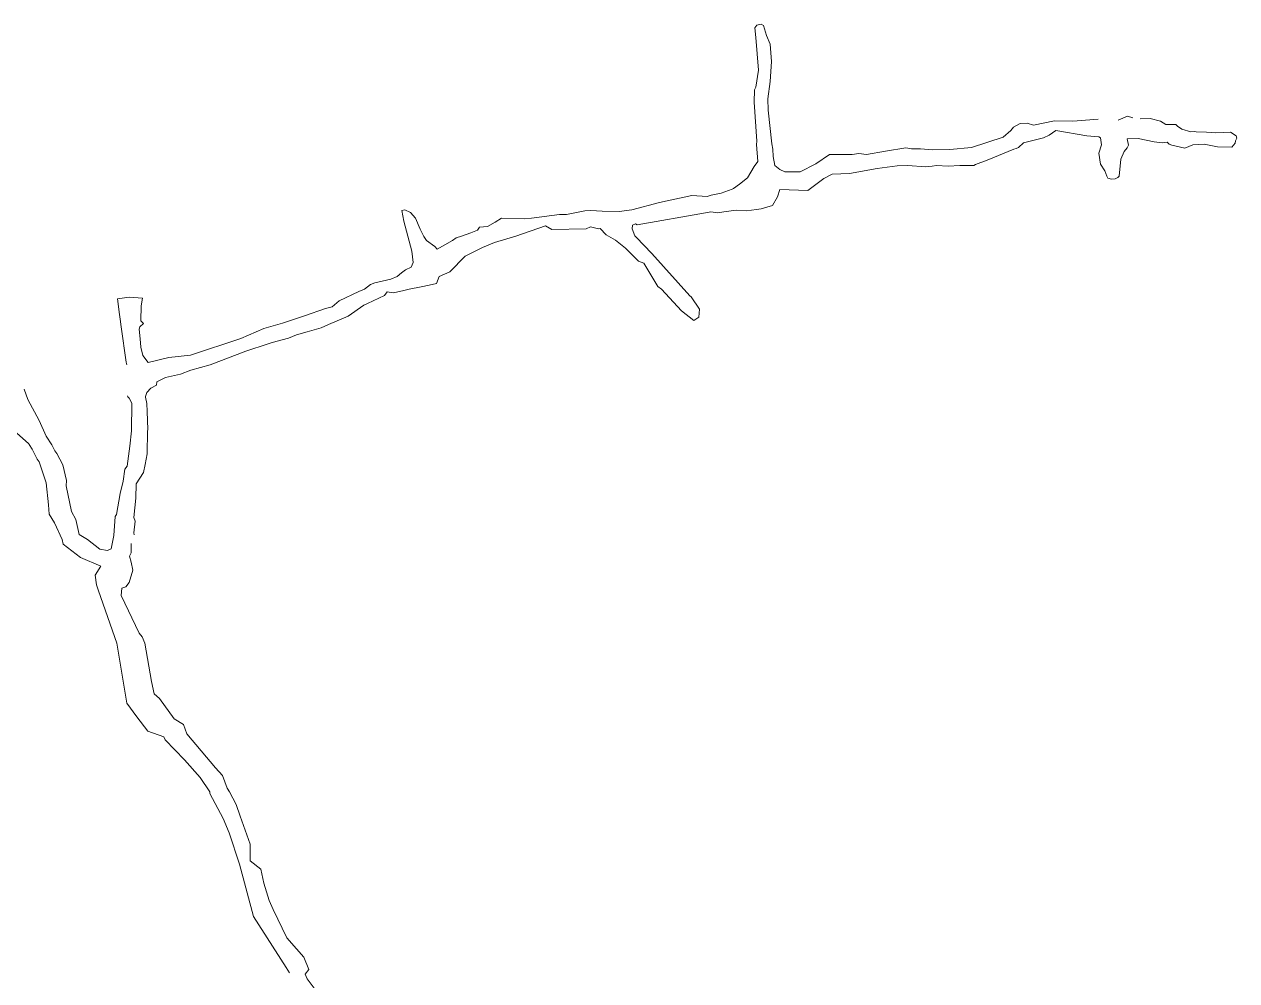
# Model space of a CAD drawing. Header units: millimetres. Extents: x 516773 to 517337, y 4400055 to 4400539.
# Drawn here: x 517057.5 to 517293.5, y 4400352.7 to 4400538.9 of the extents above; entities that cross this region are included whole.
import ezdxf

# ---------------------------------------------------------------- set-up
doc = ezdxf.new("R2010")
doc.units = ezdxf.units.MM
doc.layers.add('GAL_370', color=18, linetype='Continuous', lineweight=0)
doc.layers.add('SISTEM_MEVCUT2', color=6, linetype='Continuous', lineweight=0)

msp = doc.modelspace()

# ---------------------------------------------------------------- linework, layer by layer
at = {"layer": 'GAL_370', "lineweight": 0}
for p, q in [((517200.1, 4400538.66, 370.6), (517199.71, 4400538.19, 370.6)), ((517200.1, 4400538.66, 370.6), (517199.71, 4400538.19, 370.6)), ((517200.98, 4400538.86, 370.6), (517200.1, 4400538.66, 370.6)), ((517200.98, 4400538.86, 370.6), (517200.1, 4400538.66, 370.6)), ((517201.39, 4400538.62, 370.6), (517200.98, 4400538.86, 370.6)), ((517201.39, 4400538.62, 370.6), (517200.98, 4400538.86, 370.6)), ((517202.03, 4400536.65, 370.6), (517201.39, 4400538.62, 370.6)), ((517202.03, 4400536.65, 370.6), (517201.39, 4400538.62, 370.6)), ((517199.71, 4400538.19, 370.6), (517199.93, 4400536.31, 370.6)), ((517199.71, 4400538.19, 370.6), (517199.93, 4400536.31, 370.6)), ((517199.93, 4400536.31, 370.6), (517200.46, 4400529.93, 370.6)), ((517199.93, 4400536.31, 370.6), (517200.46, 4400529.93, 370.6)), ((517202.69, 4400535.01, 370.6), (517202.03, 4400536.65, 370.6)), ((517202.69, 4400535.01, 370.6), (517202.03, 4400536.65, 370.6)), ((517202.97, 4400531.62, 370.6), (517202.69, 4400535.01, 370.6)), ((517202.97, 4400531.62, 370.6), (517202.69, 4400535.01, 370.6)), ((517202.74, 4400527.75, 370.6), (517202.97, 4400531.62, 370.6)), ((517202.74, 4400527.75, 370.6), (517202.97, 4400531.62, 370.6)), ((517200.46, 4400529.93, 370.6), (517199.92, 4400526.63, 370.6)), ((517200.46, 4400529.93, 370.6), (517199.92, 4400526.63, 370.6)), ((517199.92, 4400526.63, 370.6), (517199.7, 4400526.09, 370.6)), ((517199.92, 4400526.63, 370.6), (517199.7, 4400526.09, 370.6)), ((517202.24, 4400524.36, 370.6), (517202.74, 4400527.75, 370.6)), ((517202.24, 4400524.36, 370.6), (517202.74, 4400527.75, 370.6)), ((517199.7, 4400526.09, 370.6), (517199.63, 4400523.69, 370.6)), ((517199.7, 4400526.09, 370.6), (517199.63, 4400523.69, 370.6)), ((517202.34, 4400522.13, 370.6), (517202.24, 4400524.36, 370.6)), ((517202.34, 4400522.13, 370.6), (517202.24, 4400524.36, 370.6)), ((517199.63, 4400523.69, 370.6), (517200.15, 4400516.1, 370.4)), ((517199.63, 4400523.69, 370.6), (517200.15, 4400516.1, 370.4)), ((517203.01, 4400515.61, 370.4), (517202.34, 4400522.13, 370.6)), ((517203.01, 4400515.61, 370.4), (517202.34, 4400522.13, 370.6)), ((517251.39, 4400519.58, 370.8), (517250.07, 4400518.82, 370.8)), ((517251.39, 4400519.58, 370.8), (517250.07, 4400518.82, 370.8)), ((517252.74, 4400519.6, 370.8), (517251.39, 4400519.58, 370.8)), ((517252.74, 4400519.6, 370.8), (517251.39, 4400519.58, 370.8)), ((517253.95, 4400519.21, 370.8), (517252.74, 4400519.6, 370.8)), ((517253.95, 4400519.21, 370.8), (517252.74, 4400519.6, 370.8)), ((517258.03, 4400520.08, 370.8), (517253.95, 4400519.21, 370.8)), ((517258.03, 4400520.08, 370.8), (517253.95, 4400519.21, 370.8)), ((517261.61, 4400519.99, 371), (517258.03, 4400520.08, 370.8)), ((517261.61, 4400519.99, 371), (517258.03, 4400520.08, 370.8)), ((517266.58, 4400520.38, 371), (517261.61, 4400519.99, 371)), ((517266.58, 4400520.38, 371), (517261.61, 4400519.99, 371)), ((517272.27, 4400520.96, 371), (517270.46, 4400520.22, 371)), ((517272.27, 4400520.96, 371), (517270.46, 4400520.22, 371)), ((517273.32, 4400520.64, 371), (517272.27, 4400520.96, 371)), ((517273.32, 4400520.64, 371), (517272.27, 4400520.96, 371)), ((517276.69, 4400520.5, 371), (517274.71, 4400520.47, 371)), ((517276.69, 4400520.5, 371), (517274.71, 4400520.47, 371)), ((517278.67, 4400520, 371), (517276.69, 4400520.5, 371)), ((517278.67, 4400520, 371), (517276.69, 4400520.5, 371)), ((517279.7, 4400519.36, 371), (517278.67, 4400520, 371)), ((517279.7, 4400519.36, 371), (517278.67, 4400520, 371)), ((517249.56, 4400518.17, 370.8), (517248.04, 4400516.87, 370.8)), ((517249.56, 4400518.17, 370.8), (517248.04, 4400516.87, 370.8)), ((517250.07, 4400518.82, 370.8), (517249.56, 4400518.17, 370.8)), ((517250.07, 4400518.82, 370.8), (517249.56, 4400518.17, 370.8)), ((517255.89, 4400516.78, 370.8), (517257, 4400517.28, 370.8)), ((517255.89, 4400516.78, 370.8), (517257, 4400517.28, 370.8)), ((517257, 4400517.28, 370.8), (517258.31, 4400518.21, 370.8)), ((517257, 4400517.28, 370.8), (517258.31, 4400518.21, 370.8)), ((517258.31, 4400518.21, 370.8), (517264.33, 4400517.17, 371)), ((517258.31, 4400518.21, 370.8), (517264.33, 4400517.17, 371)), ((517264.33, 4400517.17, 371), (517266.66, 4400516.98, 371)), ((517264.33, 4400517.17, 371), (517266.66, 4400516.98, 371)), ((517281.66, 4400519.36, 371), (517279.7, 4400519.36, 371)), ((517281.66, 4400519.36, 371), (517279.7, 4400519.36, 371)), ((517281.99, 4400519.02, 371), (517281.66, 4400519.36, 371)), ((517281.99, 4400519.02, 371), (517281.66, 4400519.36, 371)), ((517282.86, 4400518.46, 371), (517281.99, 4400519.02, 371)), ((517282.86, 4400518.46, 371), (517281.99, 4400519.02, 371)), ((517284.6, 4400517.95, 371), (517282.86, 4400518.46, 371)), ((517284.6, 4400517.95, 371), (517282.86, 4400518.46, 371)), ((517285.34, 4400517.98, 371), (517284.6, 4400517.95, 371)), ((517285.34, 4400517.98, 371), (517284.6, 4400517.95, 371)), ((517285.64, 4400517.93, 371), (517285.34, 4400517.98, 371)), ((517285.64, 4400517.93, 371), (517285.34, 4400517.98, 371)), ((517287.67, 4400517.86, 371), (517285.64, 4400517.93, 371)), ((517287.67, 4400517.86, 371), (517285.64, 4400517.93, 371)), ((517289.48, 4400517.7, 371), (517287.67, 4400517.86, 371)), ((517289.48, 4400517.7, 371), (517287.67, 4400517.86, 371)), ((517292.34, 4400517.86, 371), (517289.48, 4400517.7, 371)), ((517292.34, 4400517.86, 371), (517289.48, 4400517.7, 371)), ((517293.41, 4400517.13, 371), (517292.34, 4400517.86, 371)), ((517293.41, 4400517.13, 371), (517292.34, 4400517.86, 371)), ((517293.53, 4400516.72, 371), (517293.41, 4400517.13, 371)), ((517293.53, 4400516.72, 371), (517293.41, 4400517.13, 371)), ((517200.15, 4400516.1, 370.4), (517200.06, 4400515.46, 370.4)), ((517200.15, 4400516.1, 370.4), (517200.06, 4400515.46, 370.4)), ((517200.06, 4400515.46, 370.4), (517200.31, 4400512.15, 370.4)), ((517200.06, 4400515.46, 370.4), (517200.31, 4400512.15, 370.4)), ((517203.26, 4400514.56, 370.4), (517203.01, 4400515.61, 370.4)), ((517203.26, 4400514.56, 370.4), (517203.01, 4400515.61, 370.4)), ((517229.15, 4400514.82, 370.6), (517225.14, 4400514.15, 370.6)), ((517229.15, 4400514.82, 370.6), (517225.14, 4400514.15, 370.6)), ((517230.25, 4400514.64, 370.7), (517229.15, 4400514.82, 370.6)), ((517230.25, 4400514.64, 370.7), (517229.15, 4400514.82, 370.6)), ((517241.88, 4400514.86, 370.7), (517237.7, 4400514.48, 370.7)), ((517241.88, 4400514.86, 370.7), (517237.7, 4400514.48, 370.7)), ((517248.04, 4400516.87, 370.8), (517241.88, 4400514.86, 370.7)), ((517248.04, 4400516.87, 370.8), (517241.88, 4400514.86, 370.7)), ((517250.6, 4400514.66, 370.8), (517251.02, 4400514.88, 370.8)), ((517250.6, 4400514.66, 370.8), (517251.02, 4400514.88, 370.8)), ((517251.02, 4400514.88, 370.8), (517252.04, 4400515.81, 370.8)), ((517251.02, 4400514.88, 370.8), (517252.04, 4400515.81, 370.8)), ((517252.04, 4400515.81, 370.8), (517255.89, 4400516.78, 370.8)), ((517252.04, 4400515.81, 370.8), (517255.89, 4400516.78, 370.8)), ((517266.66, 4400516.98, 371), (517266.98, 4400516.78, 371)), ((517266.66, 4400516.98, 371), (517266.98, 4400516.78, 371)), ((517267.2, 4400515.4, 371), (517266.68, 4400513.79, 371)), ((517267.2, 4400515.4, 371), (517266.68, 4400513.79, 371)), ((517266.98, 4400516.78, 371), (517267.2, 4400515.4, 371)), ((517266.98, 4400516.78, 371), (517267.2, 4400515.4, 371)), ((517271.63, 4400514.08, 371), (517272.23, 4400514.79, 371)), ((517271.63, 4400514.08, 371), (517272.23, 4400514.79, 371)), ((517272.19, 4400516.57, 371), (517274.33, 4400516.62, 371)), ((517272.19, 4400516.57, 371), (517274.33, 4400516.62, 371)), ((517272.45, 4400515.34, 371), (517272.19, 4400516.57, 371)), ((517272.45, 4400515.34, 371), (517272.19, 4400516.57, 371)), ((517272.23, 4400514.79, 371), (517272.45, 4400515.34, 371)), ((517272.23, 4400514.79, 371), (517272.45, 4400515.34, 371)), ((517274.33, 4400516.62, 371), (517277.47, 4400515.95, 371)), ((517274.33, 4400516.62, 371), (517277.47, 4400515.95, 371)), ((517277.47, 4400515.95, 371), (517279.05, 4400515.78, 371)), ((517277.47, 4400515.95, 371), (517279.05, 4400515.78, 371)), ((517279.05, 4400515.78, 371), (517280, 4400515.92, 371)), ((517279.05, 4400515.78, 371), (517280, 4400515.92, 371)), ((517280, 4400515.92, 371), (517280.38, 4400515.5, 371)), ((517280, 4400515.92, 371), (517280.38, 4400515.5, 371)), ((517280.38, 4400515.5, 371), (517280.88, 4400515.31, 371)), ((517280.38, 4400515.5, 371), (517280.88, 4400515.31, 371)), ((517280.88, 4400515.31, 371), (517283.43, 4400514.77, 371)), ((517280.88, 4400515.31, 371), (517283.43, 4400514.77, 371)), ((517283.43, 4400514.77, 371), (517285.01, 4400515.38, 371)), ((517283.43, 4400514.77, 371), (517285.01, 4400515.38, 371)), ((517285.01, 4400515.38, 371), (517287.19, 4400515.51, 371)), ((517285.01, 4400515.38, 371), (517287.19, 4400515.51, 371)), ((517287.19, 4400515.51, 371), (517289.75, 4400515.01, 371)), ((517287.19, 4400515.51, 371), (517289.75, 4400515.01, 371)), ((517289.75, 4400515.01, 371), (517292.58, 4400514.95, 371)), ((517289.75, 4400515.01, 371), (517292.58, 4400514.95, 371)), ((517292.58, 4400514.95, 371), (517293.25, 4400515.7, 371)), ((517292.58, 4400514.95, 371), (517293.25, 4400515.7, 371)), ((517293.25, 4400515.7, 371), (517293.27, 4400516.17, 371)), ((517293.25, 4400515.7, 371), (517293.27, 4400516.17, 371)), ((517293.27, 4400516.17, 371), (517293.53, 4400516.72, 371)), ((517293.27, 4400516.17, 371), (517293.53, 4400516.72, 371)), ((517203.3, 4400513.14, 370.4), (517203.26, 4400514.56, 370.4)), ((517203.3, 4400513.14, 370.4), (517203.26, 4400514.56, 370.4)), ((517203.63, 4400511.36, 370.4), (517203.3, 4400513.14, 370.4)), ((517203.63, 4400511.36, 370.4), (517203.3, 4400513.14, 370.4)), ((517214.29, 4400513.53, 370.5), (517211.63, 4400511.69, 370.5)), ((517214.29, 4400513.53, 370.5), (517211.63, 4400511.69, 370.5)), ((517218.65, 4400513.52, 370.6), (517214.29, 4400513.53, 370.5)), ((517218.65, 4400513.52, 370.6), (517214.29, 4400513.53, 370.5)), ((517220, 4400513.71, 370.6), (517218.65, 4400513.52, 370.6)), ((517220, 4400513.71, 370.6), (517218.65, 4400513.52, 370.6)), ((517221.48, 4400513.53, 370.6), (517220, 4400513.71, 370.6)), ((517221.48, 4400513.53, 370.6), (517220, 4400513.71, 370.6)), ((517225.14, 4400514.15, 370.6), (517221.48, 4400513.53, 370.6)), ((517225.14, 4400514.15, 370.6), (517221.48, 4400513.53, 370.6)), ((517231.95, 4400514.62, 370.7), (517230.25, 4400514.64, 370.7)), ((517231.95, 4400514.62, 370.7), (517230.25, 4400514.64, 370.7)), ((517234.22, 4400514.4, 370.7), (517231.95, 4400514.62, 370.7)), ((517234.22, 4400514.4, 370.7), (517231.95, 4400514.62, 370.7)), ((517237.7, 4400514.48, 370.7), (517234.22, 4400514.4, 370.7)), ((517237.7, 4400514.48, 370.7), (517234.22, 4400514.4, 370.7)), ((517242.66, 4400511.6, 370.7), (517244.94, 4400512.44, 370.7)), ((517242.66, 4400511.6, 370.7), (517244.94, 4400512.44, 370.7)), ((517244.94, 4400512.44, 370.7), (517250.11, 4400514.54, 370.8)), ((517244.94, 4400512.44, 370.7), (517250.11, 4400514.54, 370.8)), ((517250.11, 4400514.54, 370.8), (517250.6, 4400514.66, 370.8)), ((517250.11, 4400514.54, 370.8), (517250.6, 4400514.66, 370.8)), ((517266.68, 4400513.79, 371), (517267.03, 4400511.63, 371)), ((517266.68, 4400513.79, 371), (517267.03, 4400511.63, 371)), ((517270.66, 4400509.31, 371), (517270.99, 4400512.63, 371)), ((517270.66, 4400509.31, 371), (517270.99, 4400512.63, 371)), ((517270.99, 4400512.63, 371), (517271.63, 4400514.08, 371)), ((517270.99, 4400512.63, 371), (517271.63, 4400514.08, 371)), ((517199.6, 4400511.17, 370.4), (517198.31, 4400508.97, 370.4)), ((517199.6, 4400511.17, 370.4), (517198.31, 4400508.97, 370.4)), ((517200.31, 4400512.15, 370.4), (517199.6, 4400511.17, 370.4)), ((517200.31, 4400512.15, 370.4), (517199.6, 4400511.17, 370.4)), ((517204.61, 4400510.59, 370.4), (517203.63, 4400511.36, 370.4)), ((517204.61, 4400510.59, 370.4), (517203.63, 4400511.36, 370.4)), ((517205.54, 4400510.14, 370.4), (517204.61, 4400510.59, 370.4)), ((517205.54, 4400510.14, 370.4), (517204.61, 4400510.59, 370.4)), ((517208.55, 4400510.12, 370.5), (517205.54, 4400510.14, 370.4)), ((517208.55, 4400510.12, 370.5), (517205.54, 4400510.14, 370.4)), ((517211.63, 4400511.69, 370.5), (517208.55, 4400510.12, 370.5)), ((517211.63, 4400511.69, 370.5), (517208.55, 4400510.12, 370.5)), ((517218.16, 4400509.81, 370.6), (517223.53, 4400510.8, 370.6)), ((517218.16, 4400509.81, 370.6), (517223.53, 4400510.8, 370.6)), ((517223.53, 4400510.8, 370.6), (517227.42, 4400511.29, 370.6)), ((517223.53, 4400510.8, 370.6), (517227.42, 4400511.29, 370.6)), ((517227.42, 4400511.29, 370.6), (517229.54, 4400511.38, 370.7)), ((517227.42, 4400511.29, 370.6), (517229.54, 4400511.38, 370.7)), ((517229.54, 4400511.38, 370.7), (517232.93, 4400511.09, 370.7)), ((517229.54, 4400511.38, 370.7), (517232.93, 4400511.09, 370.7)), ((517232.93, 4400511.09, 370.7), (517234.26, 4400511.25, 370.7)), ((517232.93, 4400511.09, 370.7), (517234.26, 4400511.25, 370.7)), ((517234.26, 4400511.25, 370.7), (517235.06, 4400511.4, 370.7)), ((517234.26, 4400511.25, 370.7), (517235.06, 4400511.4, 370.7)), ((517235.06, 4400511.4, 370.7), (517237.36, 4400511.22, 370.7)), ((517235.06, 4400511.4, 370.7), (517237.36, 4400511.22, 370.7)), ((517237.36, 4400511.22, 370.7), (517239.66, 4400511.35, 370.7)), ((517237.36, 4400511.22, 370.7), (517239.66, 4400511.35, 370.7)), ((517239.66, 4400511.35, 370.7), (517242.33, 4400511.35, 370.7)), ((517239.66, 4400511.35, 370.7), (517242.33, 4400511.35, 370.7)), ((517242.33, 4400511.35, 370.7), (517242.66, 4400511.6, 370.7)), ((517242.33, 4400511.35, 370.7), (517242.66, 4400511.6, 370.7)), ((517267.03, 4400511.63, 371), (517267.88, 4400510.34, 371)), ((517267.03, 4400511.63, 371), (517267.88, 4400510.34, 371)), ((517267.88, 4400510.34, 371), (517268.27, 4400509.28, 371)), ((517267.88, 4400510.34, 371), (517268.27, 4400509.28, 371)), ((517196.74, 4400507.73, 370.4), (517195.6, 4400506.91, 370.4)), ((517196.74, 4400507.73, 370.4), (517195.6, 4400506.91, 370.4)), ((517198.31, 4400508.97, 370.4), (517196.74, 4400507.73, 370.4)), ((517198.31, 4400508.97, 370.4), (517196.74, 4400507.73, 370.4)), ((517210.05, 4400506.51, 370.5), (517213.17, 4400508.85, 370.5)), ((517210.05, 4400506.51, 370.5), (517213.17, 4400508.85, 370.5)), ((517213.17, 4400508.85, 370.5), (517214.77, 4400509.67, 370.5)), ((517213.17, 4400508.85, 370.5), (517214.77, 4400509.67, 370.5)), ((517214.77, 4400509.67, 370.5), (517218.16, 4400509.81, 370.6)), ((517214.77, 4400509.67, 370.5), (517218.16, 4400509.81, 370.6)), ((517268.27, 4400509.28, 371), (517268.41, 4400508.93, 371)), ((517268.27, 4400509.28, 371), (517268.41, 4400508.93, 371)), ((517268.41, 4400508.93, 371), (517269.15, 4400508.72, 371)), ((517268.41, 4400508.93, 371), (517269.15, 4400508.72, 371)), ((517269.15, 4400508.72, 371), (517269.86, 4400508.81, 371)), ((517269.15, 4400508.72, 371), (517269.86, 4400508.81, 371)), ((517269.86, 4400508.81, 371), (517270.35, 4400509.05, 371)), ((517269.86, 4400508.81, 371), (517270.35, 4400509.05, 371)), ((517270.35, 4400509.05, 371), (517270.66, 4400509.31, 371)), ((517270.35, 4400509.05, 371), (517270.66, 4400509.31, 371)), ((517187.45, 4400505.52, 370.4), (517181.2, 4400504.19, 370.4)), ((517187.45, 4400505.52, 370.4), (517181.2, 4400504.19, 370.4)), ((517190.44, 4400505.34, 370.4), (517187.45, 4400505.52, 370.4)), ((517190.44, 4400505.34, 370.4), (517187.45, 4400505.52, 370.4)), ((517191.25, 4400505.59, 370.4), (517190.44, 4400505.34, 370.4)), ((517191.25, 4400505.59, 370.4), (517190.44, 4400505.34, 370.4)), ((517193.2, 4400506.02, 370.4), (517191.25, 4400505.59, 370.4)), ((517193.2, 4400506.02, 370.4), (517191.25, 4400505.59, 370.4)), ((517195.32, 4400506.8, 370.4), (517193.2, 4400506.02, 370.4)), ((517195.32, 4400506.8, 370.4), (517193.2, 4400506.02, 370.4)), ((517195.6, 4400506.91, 370.4), (517195.32, 4400506.8, 370.4)), ((517195.6, 4400506.91, 370.4), (517195.32, 4400506.8, 370.4)), ((517203.17, 4400503.61, 370.4), (517204.16, 4400505.26, 370.4)), ((517203.17, 4400503.61, 370.4), (517204.16, 4400505.26, 370.4)), ((517204.16, 4400505.26, 370.4), (517204.59, 4400506.7, 370.4)), ((517204.16, 4400505.26, 370.4), (517204.59, 4400506.7, 370.4)), ((517204.59, 4400506.7, 370.4), (517210.05, 4400506.51, 370.5)), ((517204.59, 4400506.7, 370.4), (517210.05, 4400506.51, 370.5)), ((517181.2, 4400504.19, 370.4), (517175.82, 4400502.76, 370.23)), ((517181.2, 4400504.19, 370.4), (517175.82, 4400502.76, 370.23)), ((517200.08, 4400502.8, 370.4), (517200.99, 4400502.92, 370.4)), ((517200.08, 4400502.8, 370.4), (517200.99, 4400502.92, 370.4)), ((517200.99, 4400502.92, 370.4), (517203.17, 4400503.61, 370.4)), ((517200.99, 4400502.92, 370.4), (517203.17, 4400503.61, 370.4)), ((517150.46, 4400501.14, 369.8), (517149.18, 4400500.36, 369.8)), ((517150.46, 4400501.14, 369.8), (517149.18, 4400500.36, 369.8)), ((517154.93, 4400500.98, 370), (517150.46, 4400501.14, 369.8)), ((517154.93, 4400500.98, 370), (517150.46, 4400501.14, 369.8)), ((517156.24, 4400501.11, 370), (517154.93, 4400500.98, 370)), ((517156.24, 4400501.11, 370), (517154.93, 4400500.98, 370)), ((517161.69, 4400501.85, 370), (517156.24, 4400501.11, 370)), ((517161.69, 4400501.85, 370), (517156.24, 4400501.11, 370)), ((517163.07, 4400501.81, 370), (517161.69, 4400501.85, 370)), ((517163.07, 4400501.81, 370), (517161.69, 4400501.85, 370)), ((517166.63, 4400502.56, 370), (517163.07, 4400501.81, 370)), ((517166.63, 4400502.56, 370), (517163.07, 4400501.81, 370)), ((517167.84, 4400502.59, 370), (517166.63, 4400502.56, 370)), ((517167.84, 4400502.59, 370), (517166.63, 4400502.56, 370)), ((517170, 4400502.49, 370.23), (517167.84, 4400502.59, 370)), ((517170, 4400502.49, 370.23), (517167.84, 4400502.59, 370)), ((517173.3, 4400502.44, 370.23), (517170, 4400502.49, 370.23)), ((517173.3, 4400502.44, 370.23), (517170, 4400502.49, 370.23)), ((517175.82, 4400502.76, 370.23), (517173.3, 4400502.44, 370.23)), ((517175.82, 4400502.76, 370.23), (517173.3, 4400502.44, 370.23)), ((517176.85, 4400499.8, 370.23), (517190.1, 4400502.15, 370.4)), ((517176.85, 4400499.8, 370.23), (517190.1, 4400502.15, 370.4)), ((517190.1, 4400502.15, 370.4), (517191.19, 4400502.38, 370.4)), ((517190.1, 4400502.15, 370.4), (517191.19, 4400502.38, 370.4)), ((517191.19, 4400502.38, 370.4), (517192.47, 4400502.16, 370.4)), ((517191.19, 4400502.38, 370.4), (517192.47, 4400502.16, 370.4)), ((517192.47, 4400502.16, 370.4), (517193.72, 4400502.38, 370.4)), ((517192.47, 4400502.16, 370.4), (517193.72, 4400502.38, 370.4)), ((517193.72, 4400502.38, 370.4), (517196.13, 4400502.68, 370.4)), ((517193.72, 4400502.38, 370.4), (517196.13, 4400502.68, 370.4)), ((517196.13, 4400502.68, 370.4), (517198.11, 4400502.58, 370.4)), ((517196.13, 4400502.68, 370.4), (517198.11, 4400502.58, 370.4)), ((517198.11, 4400502.58, 370.4), (517200.08, 4400502.8, 370.4)), ((517198.11, 4400502.58, 370.4), (517200.08, 4400502.8, 370.4)), ((517144.48, 4400498.3, 369.8), (517142.67, 4400497.65, 369.8)), ((517144.48, 4400498.3, 369.8), (517142.67, 4400497.65, 369.8)), ((517145.74, 4400498.78, 369.8), (517144.48, 4400498.3, 369.8)), ((517145.74, 4400498.78, 369.8), (517144.48, 4400498.3, 369.8)), ((517146.17, 4400499.35, 369.8), (517145.74, 4400498.78, 369.8)), ((517146.17, 4400499.35, 369.8), (517145.74, 4400498.78, 369.8)), ((517147.69, 4400499.53, 369.8), (517146.17, 4400499.35, 369.8)), ((517147.69, 4400499.53, 369.8), (517146.17, 4400499.35, 369.8)), ((517149.18, 4400500.36, 369.8), (517147.69, 4400499.53, 369.8)), ((517149.18, 4400500.36, 369.8), (517147.69, 4400499.53, 369.8)), ((517153.21, 4400497.6, 369.8), (517158.96, 4400499.66, 370)), ((517153.21, 4400497.6, 369.8), (517158.96, 4400499.66, 370)), ((517158.96, 4400499.66, 370), (517160.25, 4400498.92, 370)), ((517158.96, 4400499.66, 370), (517160.25, 4400498.92, 370)), ((517160.25, 4400498.92, 370), (517166.88, 4400499.08, 370)), ((517160.25, 4400498.92, 370), (517166.88, 4400499.08, 370)), ((517166.88, 4400499.08, 370), (517167.74, 4400499.45, 370)), ((517166.88, 4400499.08, 370), (517167.74, 4400499.45, 370)), ((517167.74, 4400499.45, 370), (517169.3, 4400499.05, 370.23)), ((517167.74, 4400499.45, 370), (517169.3, 4400499.05, 370.23)), ((517169.3, 4400499.05, 370.23), (517169.61, 4400499.1, 370.23)), ((517169.3, 4400499.05, 370.23), (517169.61, 4400499.1, 370.23)), ((517169.61, 4400499.1, 370.23), (517170.79, 4400497.9, 370.23)), ((517169.61, 4400499.1, 370.23), (517170.79, 4400497.9, 370.23)), ((517175.87, 4400499.04, 370.23), (517175.95, 4400499.78, 370.23)), ((517175.87, 4400499.04, 370.23), (517175.95, 4400499.78, 370.23)), ((517176.4, 4400497.68, 370.23), (517175.87, 4400499.04, 370.23)), ((517176.4, 4400497.68, 370.23), (517175.87, 4400499.04, 370.23)), ((517175.95, 4400499.78, 370.23), (517176.51, 4400500.03, 370.23)), ((517175.95, 4400499.78, 370.23), (517176.51, 4400500.03, 370.23)), ((517176.51, 4400500.03, 370.23), (517176.85, 4400499.8, 370.23)), ((517176.51, 4400500.03, 370.23), (517176.85, 4400499.8, 370.23)), ((517141.62, 4400497.28, 369.8), (517140.87, 4400496.78, 369.8)), ((517141.62, 4400497.28, 369.8), (517140.87, 4400496.78, 369.8)), ((517142.67, 4400497.65, 369.8), (517141.62, 4400497.28, 369.8)), ((517142.67, 4400497.65, 369.8), (517141.62, 4400497.28, 369.8)), ((517146.72, 4400495.41, 369.8), (517149.06, 4400496.38, 369.8)), ((517146.72, 4400495.41, 369.8), (517149.06, 4400496.38, 369.8)), ((517149.06, 4400496.38, 369.8), (517153.21, 4400497.6, 369.8)), ((517149.06, 4400496.38, 369.8), (517153.21, 4400497.6, 369.8)), ((517170.79, 4400497.9, 370.23), (517172.61, 4400496.84, 370.23)), ((517170.79, 4400497.9, 370.23), (517172.61, 4400496.84, 370.23)), ((517172.61, 4400496.84, 370.23), (517174.59, 4400495.27, 370.23)), ((517172.61, 4400496.84, 370.23), (517174.59, 4400495.27, 370.23)), ((517176.63, 4400497.43, 370.23), (517176.4, 4400497.68, 370.23)), ((517176.63, 4400497.43, 370.23), (517176.4, 4400497.68, 370.23)), ((517179.69, 4400494.24, 370.23), (517176.63, 4400497.43, 370.23)), ((517179.69, 4400494.24, 370.23), (517176.63, 4400497.43, 370.23)), ((517143.36, 4400493.71, 369.8), (517146.72, 4400495.41, 369.8)), ((517143.36, 4400493.71, 369.8), (517146.72, 4400495.41, 369.8)), ((517174.59, 4400495.27, 370.23), (517177.09, 4400492.75, 370.23)), ((517174.59, 4400495.27, 370.23), (517177.09, 4400492.75, 370.23)), ((517187.06, 4400486, 370.4), (517179.69, 4400494.24, 370.23)), ((517187.06, 4400486, 370.4), (517179.69, 4400494.24, 370.23)), ((517177.09, 4400492.75, 370.23), (517178.13, 4400492.37, 370.23)), ((517177.09, 4400492.75, 370.23), (517178.13, 4400492.37, 370.23)), ((517178.13, 4400492.37, 370.23), (517180.86, 4400487.81, 370.4)), ((517178.13, 4400492.37, 370.23), (517180.86, 4400487.81, 370.4)), ((517180.86, 4400487.81, 370.4), (517181.6, 4400487.33, 370.4)), ((517180.86, 4400487.81, 370.4), (517181.6, 4400487.33, 370.4)), ((517181.6, 4400487.33, 370.4), (517185.45, 4400483.08, 370.4)), ((517181.6, 4400487.33, 370.4), (517185.45, 4400483.08, 370.4)), ((517077.98, 4400485.74, 369.55), (517075.72, 4400485.41, 369.55)), ((517077.98, 4400485.74, 369.55), (517075.72, 4400485.41, 369.55)), ((517075.72, 4400485.41, 369.55), (517076.08, 4400482.35, 369.55)), ((517075.72, 4400485.41, 369.55), (517076.08, 4400482.35, 369.55)), ((517080.53, 4400485.53, 369.55), (517077.98, 4400485.74, 369.55)), ((517080.53, 4400485.53, 369.55), (517077.98, 4400485.74, 369.55)), ((517080.25, 4400481.15, 369.55), (517080.27, 4400484.06, 369.55)), ((517080.25, 4400481.15, 369.55), (517080.27, 4400484.06, 369.55)), ((517080.27, 4400484.06, 369.55), (517080.53, 4400485.53, 369.55)), ((517080.27, 4400484.06, 369.55), (517080.53, 4400485.53, 369.55)), ((517187.34, 4400485.82, 370.4), (517187.06, 4400486, 370.4)), ((517187.34, 4400485.82, 370.4), (517187.06, 4400486, 370.4)), ((517188.97, 4400483.44, 370.4), (517187.34, 4400485.82, 370.4)), ((517188.97, 4400483.44, 370.4), (517187.34, 4400485.82, 370.4)), ((517076.08, 4400482.35, 369.55), (517076.23, 4400481.47, 369.55)), ((517076.08, 4400482.35, 369.55), (517076.23, 4400481.47, 369.55)), ((517185.45, 4400483.08, 370.4), (517187.83, 4400481.23, 370.4)), ((517185.45, 4400483.08, 370.4), (517187.83, 4400481.23, 370.4)), ((517187.83, 4400481.23, 370.4), (517188.81, 4400481.88, 370.4)), ((517187.83, 4400481.23, 370.4), (517188.81, 4400481.88, 370.4)), ((517188.81, 4400481.88, 370.4), (517188.97, 4400483.44, 370.4)), ((517188.81, 4400481.88, 370.4), (517188.97, 4400483.44, 370.4)), ((517076.23, 4400481.47, 369.55), (517076.43, 4400480.01, 369.55)), ((517076.23, 4400481.47, 369.55), (517076.43, 4400480.01, 369.55)), ((517076.43, 4400480.01, 369.55), (517077.37, 4400473.09, 369.3)), ((517076.43, 4400480.01, 369.55), (517077.37, 4400473.09, 369.3)), ((517079.88, 4400479.5, 369.55), (517080.05, 4400479.99, 369.55)), ((517079.88, 4400479.5, 369.55), (517080.05, 4400479.99, 369.55)), ((517080.09, 4400477.66, 369.55), (517079.88, 4400479.5, 369.55)), ((517080.09, 4400477.66, 369.55), (517079.88, 4400479.5, 369.55)), ((517080.05, 4400479.99, 369.55), (517080.77, 4400480.61, 369.55)), ((517080.05, 4400479.99, 369.55), (517080.77, 4400480.61, 369.55)), ((517080.77, 4400480.61, 369.55), (517080.25, 4400481.15, 369.55)), ((517080.77, 4400480.61, 369.55), (517080.25, 4400481.15, 369.55)), ((517080.26, 4400476.03, 369.55), (517080.09, 4400477.66, 369.55)), ((517080.26, 4400476.03, 369.55), (517080.09, 4400477.66, 369.55)), ((517080.64, 4400474.38, 369.3), (517080.26, 4400476.03, 369.55)), ((517080.64, 4400474.38, 369.3), (517080.26, 4400476.03, 369.55)), ((517081.66, 4400473.06, 369.3), (517080.64, 4400474.38, 369.3)), ((517081.66, 4400473.06, 369.3), (517080.64, 4400474.38, 369.3))]:
    msp.add_line(p, q, dxfattribs=at)
at = {"layer": 'SISTEM_MEVCUT2', "lineweight": 0}
for p, q in [((517131.64, 4400502.74, 369.7), (517131.04, 4400502.59, 369.7)), ((517131.64, 4400502.74, 369.7), (517131.04, 4400502.59, 369.7)), ((517131.04, 4400502.59, 369.7), (517131.44, 4400500.51, 369.7)), ((517131.04, 4400502.59, 369.7), (517131.44, 4400500.51, 369.7)), ((517131.44, 4400500.51, 369.7), (517132.95, 4400494.7, 369.7)), ((517131.44, 4400500.51, 369.7), (517132.95, 4400494.7, 369.7)), ((517132.74, 4400502.23, 369.7), (517131.64, 4400502.74, 369.7)), ((517132.74, 4400502.23, 369.7), (517131.64, 4400502.74, 369.7)), ((517133.7, 4400501.14, 369.7), (517132.74, 4400502.23, 369.7)), ((517133.7, 4400501.14, 369.7), (517132.74, 4400502.23, 369.7)), ((517134.62, 4400498.99, 369.7), (517133.7, 4400501.14, 369.7)), ((517134.62, 4400498.99, 369.7), (517133.7, 4400501.14, 369.7)), ((517135.29, 4400497.53, 369.7), (517134.62, 4400498.99, 369.7)), ((517135.29, 4400497.53, 369.7), (517134.62, 4400498.99, 369.7)), ((517135.84, 4400496.8, 369.7), (517135.29, 4400497.53, 369.7)), ((517135.84, 4400496.8, 369.7), (517135.29, 4400497.53, 369.7)), ((517137.46, 4400495.6, 369.7), (517135.84, 4400496.8, 369.7)), ((517137.46, 4400495.6, 369.7), (517135.84, 4400496.8, 369.7)), ((517140.87, 4400496.78, 369.8), (517137.9, 4400495.1, 369.7)), ((517140.87, 4400496.78, 369.8), (517137.9, 4400495.1, 369.7)), ((517132.95, 4400494.7, 369.7), (517133.23, 4400492.49, 369.7)), ((517132.95, 4400494.7, 369.7), (517133.23, 4400492.49, 369.7)), ((517137.9, 4400495.1, 369.7), (517137.46, 4400495.6, 369.7)), ((517137.9, 4400495.1, 369.7), (517137.46, 4400495.6, 369.7)), ((517140.37, 4400490.67, 369.7), (517143.36, 4400493.71, 369.8)), ((517140.37, 4400490.67, 369.7), (517143.36, 4400493.71, 369.8)), ((517131.74, 4400491.07, 369.7), (517130.96, 4400490.46, 369.7)), ((517131.74, 4400491.07, 369.7), (517130.96, 4400490.46, 369.7)), ((517132.84, 4400491.56, 369.7), (517131.74, 4400491.07, 369.7)), ((517132.84, 4400491.56, 369.7), (517131.74, 4400491.07, 369.7)), ((517133.23, 4400492.49, 369.7), (517132.84, 4400491.56, 369.7)), ((517133.23, 4400492.49, 369.7), (517132.84, 4400491.56, 369.7)), ((517128.89, 4400489.25, 369.7), (517125.79, 4400488.57, 369.7)), ((517128.89, 4400489.25, 369.7), (517125.79, 4400488.57, 369.7)), ((517130.13, 4400489.76, 369.7), (517128.89, 4400489.25, 369.7)), ((517130.13, 4400489.76, 369.7), (517128.89, 4400489.25, 369.7)), ((517130.96, 4400490.46, 369.7), (517130.13, 4400489.76, 369.7)), ((517130.96, 4400490.46, 369.7), (517130.13, 4400489.76, 369.7)), ((517137.75, 4400488.44, 369.7), (517138.29, 4400489.8, 369.7)), ((517137.75, 4400488.44, 369.7), (517138.29, 4400489.8, 369.7)), ((517138.29, 4400489.8, 369.7), (517140.37, 4400490.67, 369.7)), ((517138.29, 4400489.8, 369.7), (517140.37, 4400490.67, 369.7)), ((517122.63, 4400486.83, 369.7), (517118.85, 4400485.02, 369.5)), ((517122.63, 4400486.83, 369.7), (517118.85, 4400485.02, 369.5)), ((517123.78, 4400487.29, 369.7), (517122.63, 4400486.83, 369.7)), ((517123.78, 4400487.29, 369.7), (517122.63, 4400486.83, 369.7)), ((517124.96, 4400488.2, 369.7), (517123.78, 4400487.29, 369.7)), ((517124.96, 4400488.2, 369.7), (517123.78, 4400487.29, 369.7)), ((517125.79, 4400488.57, 369.7), (517124.96, 4400488.2, 369.7)), ((517125.79, 4400488.57, 369.7), (517124.96, 4400488.2, 369.7)), ((517127.64, 4400486.09, 369.7), (517128.17, 4400486.77, 369.7)), ((517127.64, 4400486.09, 369.7), (517128.17, 4400486.77, 369.7)), ((517128.17, 4400486.77, 369.7), (517129.42, 4400486.58, 369.7)), ((517128.17, 4400486.77, 369.7), (517129.42, 4400486.58, 369.7)), ((517129.42, 4400486.58, 369.7), (517131.43, 4400487.06, 369.7)), ((517129.42, 4400486.58, 369.7), (517131.43, 4400487.06, 369.7)), ((517131.43, 4400487.06, 369.7), (517132.47, 4400487.34, 369.7)), ((517131.43, 4400487.06, 369.7), (517132.47, 4400487.34, 369.7)), ((517132.47, 4400487.34, 369.7), (517134.82, 4400487.75, 369.7)), ((517132.47, 4400487.34, 369.7), (517134.82, 4400487.75, 369.7)), ((517134.82, 4400487.75, 369.7), (517136.37, 4400488.11, 369.7)), ((517134.82, 4400487.75, 369.7), (517136.37, 4400488.11, 369.7)), ((517136.37, 4400488.11, 369.7), (517137.75, 4400488.44, 369.7)), ((517136.37, 4400488.11, 369.7), (517137.75, 4400488.44, 369.7)), ((517118.85, 4400485.02, 369.5), (517117.5, 4400483.89, 369.5)), ((517118.85, 4400485.02, 369.5), (517117.5, 4400483.89, 369.5)), ((517120.58, 4400482.08, 369.5), (517123.66, 4400484.22, 369.7)), ((517120.58, 4400482.08, 369.5), (517123.66, 4400484.22, 369.7)), ((517123.66, 4400484.22, 369.7), (517124.32, 4400484.53, 369.7)), ((517123.66, 4400484.22, 369.7), (517124.32, 4400484.53, 369.7)), ((517124.32, 4400484.53, 369.7), (517127.64, 4400486.09, 369.7)), ((517124.32, 4400484.53, 369.7), (517127.64, 4400486.09, 369.7)), ((517112.07, 4400482.11, 369.5), (517107.8, 4400480.72, 369.5)), ((517112.07, 4400482.11, 369.5), (517107.8, 4400480.72, 369.5)), ((517116.18, 4400483.57, 369.5), (517112.07, 4400482.11, 369.5)), ((517116.18, 4400483.57, 369.5), (517112.07, 4400482.11, 369.5)), ((517117.5, 4400483.89, 369.5), (517116.18, 4400483.57, 369.5)), ((517117.5, 4400483.89, 369.5), (517116.18, 4400483.57, 369.5)), ((517116.79, 4400480.45, 369.5), (517120.58, 4400482.08, 369.5)), ((517116.79, 4400480.45, 369.5), (517120.58, 4400482.08, 369.5)), ((517104.14, 4400479.64, 369.5), (517099.67, 4400477.73, 369.5)), ((517104.14, 4400479.64, 369.5), (517099.67, 4400477.73, 369.5)), ((517107.8, 4400480.72, 369.5), (517104.14, 4400479.64, 369.5)), ((517107.8, 4400480.72, 369.5), (517104.14, 4400479.64, 369.5)), ((517112.62, 4400479.01, 369.5), (517115.34, 4400479.81, 369.5)), ((517112.62, 4400479.01, 369.5), (517115.34, 4400479.81, 369.5)), ((517115.34, 4400479.81, 369.5), (517116.79, 4400480.45, 369.5)), ((517115.34, 4400479.81, 369.5), (517116.79, 4400480.45, 369.5)), ((517099.67, 4400477.73, 369.5), (517089.9, 4400474.47, 369.4)), ((517099.67, 4400477.73, 369.5), (517089.9, 4400474.47, 369.4)), ((517105, 4400476.66, 369.5), (517105.82, 4400476.93, 369.5)), ((517105, 4400476.66, 369.5), (517105.82, 4400476.93, 369.5)), ((517105.82, 4400476.93, 369.5), (517108.95, 4400477.76, 369.5)), ((517105.82, 4400476.93, 369.5), (517108.95, 4400477.76, 369.5)), ((517108.95, 4400477.76, 369.5), (517110.54, 4400478.45, 369.5)), ((517108.95, 4400477.76, 369.5), (517110.54, 4400478.45, 369.5)), ((517110.54, 4400478.45, 369.5), (517112.62, 4400479.01, 369.5)), ((517110.54, 4400478.45, 369.5), (517112.62, 4400479.01, 369.5)), ((517093.73, 4400472.58, 369.4), (517100.7, 4400475.26, 369.5)), ((517093.73, 4400472.58, 369.4), (517100.7, 4400475.26, 369.5)), ((517100.7, 4400475.26, 369.5), (517105, 4400476.66, 369.5)), ((517100.7, 4400475.26, 369.5), (517105, 4400476.66, 369.5)), ((517077.37, 4400473.09, 369.3), (517077.5, 4400472.56, 369.3)), ((517077.37, 4400473.09, 369.3), (517077.5, 4400472.56, 369.3)), ((517085.7, 4400474.02, 369.4), (517081.66, 4400473.06, 369.3)), ((517085.7, 4400474.02, 369.4), (517081.66, 4400473.06, 369.3)), ((517089.9, 4400474.47, 369.4), (517085.7, 4400474.02, 369.4)), ((517089.9, 4400474.47, 369.4), (517085.7, 4400474.02, 369.4)), ((517089.94, 4400471.52, 369.4), (517093.73, 4400472.58, 369.4)), ((517089.94, 4400471.52, 369.4), (517093.73, 4400472.58, 369.4)), ((517083.33, 4400469.25, 369.3), (517085.06, 4400470.14, 369.3)), ((517083.33, 4400469.25, 369.3), (517085.06, 4400470.14, 369.3)), ((517085.06, 4400470.14, 369.3), (517087.94, 4400470.77, 369.4)), ((517085.06, 4400470.14, 369.3), (517087.94, 4400470.77, 369.4)), ((517087.94, 4400470.77, 369.4), (517089.94, 4400471.52, 369.4)), ((517087.94, 4400470.77, 369.4), (517089.94, 4400471.52, 369.4)), ((517058.24, 4400465.82, 369.5), (517057.54, 4400467.85, 369.5)), ((517058.24, 4400465.82, 369.5), (517057.54, 4400467.85, 369.5)), ((517081.38, 4400467.19, 369), (517082.19, 4400468.01, 369.3)), ((517081.38, 4400467.19, 369), (517082.19, 4400468.01, 369.3)), ((517082.19, 4400468.01, 369.3), (517083.31, 4400468.64, 369.3)), ((517082.19, 4400468.01, 369.3), (517083.31, 4400468.64, 369.3)), ((517083.31, 4400468.64, 369.3), (517083.33, 4400469.25, 369.3)), ((517083.31, 4400468.64, 369.3), (517083.33, 4400469.25, 369.3)), ((517060.46, 4400461.74, 369.5), (517058.24, 4400465.82, 369.5)), ((517060.46, 4400461.74, 369.5), (517058.24, 4400465.82, 369.5)), ((517077.62, 4400466.53, 369), (517077.7, 4400466.34, 369)), ((517077.62, 4400466.53, 369), (517077.7, 4400466.34, 369)), ((517077.7, 4400466.34, 369), (517077.99, 4400466.09, 369)), ((517077.7, 4400466.34, 369), (517077.99, 4400466.09, 369)), ((517077.99, 4400466.09, 369), (517078.45, 4400465.1, 369)), ((517077.99, 4400466.09, 369), (517078.45, 4400465.1, 369)), ((517081.14, 4400466.39, 369), (517081.38, 4400467.19, 369)), ((517081.14, 4400466.39, 369), (517081.38, 4400467.19, 369)), ((517081.17, 4400466.31, 369), (517081.14, 4400466.39, 369)), ((517081.17, 4400466.31, 369), (517081.14, 4400466.39, 369)), ((517081.38, 4400465.08, 369), (517081.17, 4400466.31, 369)), ((517081.38, 4400465.08, 369), (517081.17, 4400466.31, 369)), ((517078.45, 4400465.1, 369), (517078.44, 4400459.74, 369)), ((517078.45, 4400465.1, 369), (517078.44, 4400459.74, 369)), ((517081.44, 4400463.52, 369), (517081.38, 4400465.08, 369)), ((517081.44, 4400463.52, 369), (517081.38, 4400465.08, 369)), ((517081.58, 4400460.03, 369), (517081.44, 4400463.52, 369)), ((517081.58, 4400460.03, 369), (517081.44, 4400463.52, 369)), ((517061.79, 4400458.68, 369), (517060.46, 4400461.74, 369.5)), ((517061.79, 4400458.68, 369), (517060.46, 4400461.74, 369.5)), ((517055.48, 4400459.84, 369.5), (517058.46, 4400457.22, 369)), ((517055.48, 4400459.84, 369.5), (517058.46, 4400457.22, 369)), ((517062.93, 4400456.99, 369), (517061.79, 4400458.68, 369)), ((517062.93, 4400456.99, 369), (517061.79, 4400458.68, 369)), ((517078.44, 4400459.74, 369), (517078.07, 4400456.76, 369)), ((517078.44, 4400459.74, 369), (517078.07, 4400456.76, 369)), ((517081.49, 4400455.29, 369), (517081.53, 4400459.65, 369)), ((517081.49, 4400455.29, 369), (517081.53, 4400459.65, 369)), ((517081.53, 4400459.65, 369), (517081.58, 4400460.03, 369)), ((517081.53, 4400459.65, 369), (517081.58, 4400460.03, 369)), ((517058.46, 4400457.22, 369), (517058.53, 4400457.1, 369)), ((517058.46, 4400457.22, 369), (517058.53, 4400457.1, 369)), ((517058.53, 4400457.1, 369), (517059.08, 4400456.15, 369)), ((517058.53, 4400457.1, 369), (517059.08, 4400456.15, 369)), ((517059.08, 4400456.15, 369), (517060.03, 4400454.23, 369)), ((517059.08, 4400456.15, 369), (517060.03, 4400454.23, 369)), ((517063.47, 4400455.85, 369), (517062.93, 4400456.99, 369)), ((517063.47, 4400455.85, 369), (517062.93, 4400456.99, 369)), ((517063.87, 4400455.32, 369), (517063.47, 4400455.85, 369)), ((517063.87, 4400455.32, 369), (517063.47, 4400455.85, 369)), ((517078.07, 4400456.76, 369), (517077.56, 4400452.88, 369)), ((517078.07, 4400456.76, 369), (517077.56, 4400452.88, 369)), ((517060.03, 4400454.23, 369), (517060.43, 4400453.7, 369)), ((517060.03, 4400454.23, 369), (517060.43, 4400453.7, 369)), ((517060.43, 4400453.7, 369), (517061.81, 4400449.59, 369)), ((517060.43, 4400453.7, 369), (517061.81, 4400449.59, 369)), ((517065.04, 4400453.15, 369), (517063.87, 4400455.32, 369)), ((517065.04, 4400453.15, 369), (517063.87, 4400455.32, 369)), ((517081.07, 4400453.17, 369), (517081.49, 4400455.29, 369)), ((517081.07, 4400453.17, 369), (517081.49, 4400455.29, 369)), ((517065.77, 4400450.1, 369), (517065.04, 4400453.15, 369)), ((517065.77, 4400450.1, 369), (517065.04, 4400453.15, 369)), ((517077.15, 4400452.27, 369), (517076.8, 4400449.95, 369)), ((517077.15, 4400452.27, 369), (517076.8, 4400449.95, 369)), ((517077.56, 4400452.88, 369), (517077.15, 4400452.27, 369)), ((517077.56, 4400452.88, 369), (517077.15, 4400452.27, 369)), ((517079.31, 4400449.4, 369), (517080.75, 4400451.66, 369)), ((517079.31, 4400449.4, 369), (517080.75, 4400451.66, 369)), ((517080.75, 4400451.66, 369), (517081.07, 4400453.17, 369)), ((517080.75, 4400451.66, 369), (517081.07, 4400453.17, 369)), ((517061.81, 4400449.59, 369), (517062.25, 4400445.33, 369)), ((517061.81, 4400449.59, 369), (517062.25, 4400445.33, 369)), ((517065.72, 4400449.05, 369), (517065.77, 4400450.1, 369)), ((517065.72, 4400449.05, 369), (517065.77, 4400450.1, 369)), ((517066.71, 4400444.06, 368.9), (517065.72, 4400449.05, 369)), ((517066.71, 4400444.06, 368.9), (517065.72, 4400449.05, 369)), ((517076.8, 4400449.95, 369), (517076.22, 4400447.52, 368.9)), ((517076.8, 4400449.95, 369), (517076.22, 4400447.52, 368.9)), ((517079.27, 4400446.63, 368.9), (517079.31, 4400449.4, 369)), ((517079.27, 4400446.63, 368.9), (517079.31, 4400449.4, 369)), ((517076.22, 4400447.52, 368.9), (517075.5, 4400443.48, 368.9)), ((517076.22, 4400447.52, 368.9), (517075.5, 4400443.48, 368.9)), ((517078.88, 4400442.85, 368.9), (517079.27, 4400446.63, 368.9)), ((517078.88, 4400442.85, 368.9), (517079.27, 4400446.63, 368.9)), ((517062.25, 4400445.33, 369), (517062.42, 4400443.49, 368.9)), ((517062.25, 4400445.33, 369), (517062.42, 4400443.49, 368.9)), ((517067.58, 4400442.47, 368.9), (517066.71, 4400444.06, 368.9)), ((517067.58, 4400442.47, 368.9), (517066.71, 4400444.06, 368.9)), ((517062.42, 4400443.49, 368.9), (517063.44, 4400441.82, 368.9)), ((517062.42, 4400443.49, 368.9), (517063.44, 4400441.82, 368.9)), ((517063.44, 4400441.82, 368.9), (517064.92, 4400438.62, 368.9)), ((517063.44, 4400441.82, 368.9), (517064.92, 4400438.62, 368.9)), ((517068.24, 4400439.56, 368.9), (517067.58, 4400442.47, 368.9)), ((517068.24, 4400439.56, 368.9), (517067.58, 4400442.47, 368.9)), ((517075.22, 4400443.09, 368.9), (517075, 4400439.37, 368.9)), ((517075.22, 4400443.09, 368.9), (517075, 4400439.37, 368.9)), ((517075.5, 4400443.48, 368.9), (517075.22, 4400443.09, 368.9)), ((517075.5, 4400443.48, 368.9), (517075.22, 4400443.09, 368.9)), ((517079.14, 4400442.13, 368.9), (517078.88, 4400442.85, 368.9)), ((517079.14, 4400442.13, 368.9), (517078.88, 4400442.85, 368.9)), ((517078.9, 4400439.92, 368.9), (517079.14, 4400442.13, 368.9)), ((517078.9, 4400439.92, 368.9), (517079.14, 4400442.13, 368.9)), ((517069.84, 4400438.6, 368.9), (517068.24, 4400439.56, 368.9)), ((517069.84, 4400438.6, 368.9), (517068.24, 4400439.56, 368.9)), ((517075, 4400439.37, 368.9), (517074.48, 4400436.79, 368.9)), ((517075, 4400439.37, 368.9), (517074.48, 4400436.79, 368.9)), ((517078.95, 4400439.53, 368.9), (517078.9, 4400439.92, 368.9)), ((517078.95, 4400439.53, 368.9), (517078.9, 4400439.92, 368.9)), ((517064.92, 4400438.62, 368.9), (517065.1, 4400437.67, 368.9)), ((517064.92, 4400438.62, 368.9), (517065.1, 4400437.67, 368.9)), ((517065.1, 4400437.67, 368.9), (517068.49, 4400435.1, 368.9)), ((517065.1, 4400437.67, 368.9), (517068.49, 4400435.1, 368.9)), ((517072.23, 4400436.71, 368.9), (517069.84, 4400438.6, 368.9)), ((517072.23, 4400436.71, 368.9), (517069.84, 4400438.6, 368.9)), ((517078.32, 4400436, 368.9), (517078.35, 4400437.8, 368.9)), ((517078.32, 4400436, 368.9), (517078.35, 4400437.8, 368.9)), ((517068.49, 4400435.1, 368.9), (517072.48, 4400433.4, 368.9)), ((517068.49, 4400435.1, 368.9), (517072.48, 4400433.4, 368.9)), ((517073.75, 4400436.44, 368.9), (517072.23, 4400436.71, 368.9)), ((517073.75, 4400436.44, 368.9), (517072.23, 4400436.71, 368.9)), ((517074.48, 4400436.79, 368.9), (517073.75, 4400436.44, 368.9)), ((517074.48, 4400436.79, 368.9), (517073.75, 4400436.44, 368.9)), ((517078, 4400435.33, 368.9), (517078.32, 4400436, 368.9)), ((517078, 4400435.33, 368.9), (517078.32, 4400436, 368.9)), ((517078.32, 4400434.19, 368.9), (517078, 4400435.33, 368.9)), ((517078.32, 4400434.19, 368.9), (517078, 4400435.33, 368.9)), ((517072.48, 4400433.4, 368.9), (517071.34, 4400431.67, 368.9)), ((517072.48, 4400433.4, 368.9), (517071.34, 4400431.67, 368.9)), ((517077.96, 4400430.23, 368.9), (517078.7, 4400432.61, 368.9)), ((517077.96, 4400430.23, 368.9), (517078.7, 4400432.61, 368.9)), ((517078.7, 4400432.61, 368.9), (517078.32, 4400434.19, 368.9)), ((517078.7, 4400432.61, 368.9), (517078.32, 4400434.19, 368.9)), ((517071.34, 4400431.67, 368.9), (517071.6, 4400429.76, 368.9)), ((517071.34, 4400431.67, 368.9), (517071.6, 4400429.76, 368.9)), ((517071.6, 4400429.76, 368.9), (517072, 4400428.6, 368.9)), ((517071.6, 4400429.76, 368.9), (517072, 4400428.6, 368.9)), ((517077.29, 4400429.4, 368.9), (517077.96, 4400430.23, 368.9)), ((517077.29, 4400429.4, 368.9), (517077.96, 4400430.23, 368.9)), ((517072, 4400428.6, 368.9), (517075.54, 4400418.43, 368.7)), ((517072, 4400428.6, 368.9), (517075.54, 4400418.43, 368.7)), ((517076.42, 4400427.67, 368.9), (517076.53, 4400429.12, 368.9)), ((517076.42, 4400427.67, 368.9), (517076.53, 4400429.12, 368.9)), ((517079.88, 4400420.34, 368.7), (517076.42, 4400427.67, 368.9)), ((517079.88, 4400420.34, 368.7), (517076.42, 4400427.67, 368.9)), ((517076.53, 4400429.12, 368.9), (517077.29, 4400429.4, 368.9)), ((517076.53, 4400429.12, 368.9), (517077.29, 4400429.4, 368.9)), ((517080.51, 4400419.66, 368.7), (517079.88, 4400420.34, 368.7)), ((517080.51, 4400419.66, 368.7), (517079.88, 4400420.34, 368.7)), ((517075.54, 4400418.43, 368.7), (517077.51, 4400406.73, 368.7)), ((517075.54, 4400418.43, 368.7), (517077.51, 4400406.73, 368.7)), ((517081.04, 4400418.44, 368.7), (517080.51, 4400419.66, 368.7)), ((517081.04, 4400418.44, 368.7), (517080.51, 4400419.66, 368.7)), ((517082.28, 4400410.97, 368.7), (517081.04, 4400418.44, 368.7)), ((517082.28, 4400410.97, 368.7), (517081.04, 4400418.44, 368.7)), ((517082.86, 4400408.56, 368.7), (517082.28, 4400410.97, 368.7)), ((517082.86, 4400408.56, 368.7), (517082.28, 4400410.97, 368.7)), ((517083.88, 4400407.65, 368.7), (517082.86, 4400408.56, 368.7)), ((517083.88, 4400407.65, 368.7), (517082.86, 4400408.56, 368.7)), ((517077.51, 4400406.73, 368.7), (517079.43, 4400404.05, 368.7)), ((517077.51, 4400406.73, 368.7), (517079.43, 4400404.05, 368.7)), ((517086.7, 4400403.66, 368.7), (517083.88, 4400407.65, 368.7)), ((517086.7, 4400403.66, 368.7), (517083.88, 4400407.65, 368.7)), ((517079.43, 4400404.05, 368.7), (517081.6, 4400401.32, 368.7)), ((517079.43, 4400404.05, 368.7), (517081.6, 4400401.32, 368.7)), ((517088.53, 4400402.6, 368.7), (517086.7, 4400403.66, 368.7)), ((517088.53, 4400402.6, 368.7), (517086.7, 4400403.66, 368.7)), ((517089.19, 4400400.74, 368.7), (517088.53, 4400402.6, 368.7)), ((517089.19, 4400400.74, 368.7), (517088.53, 4400402.6, 368.7)), ((517081.6, 4400401.32, 368.7), (517084.7, 4400400.17, 368.7)), ((517081.6, 4400401.32, 368.7), (517084.7, 4400400.17, 368.7)), ((517084.7, 4400400.17, 368.7), (517085, 4400399.59, 368.7)), ((517084.7, 4400400.17, 368.7), (517085, 4400399.59, 368.7)), ((517085, 4400399.59, 368.7), (517088.72, 4400395.73, 368.5)), ((517085, 4400399.59, 368.7), (517088.72, 4400395.73, 368.5)), ((517094.77, 4400394.13, 368.5), (517089.19, 4400400.74, 368.7)), ((517094.77, 4400394.13, 368.5), (517089.19, 4400400.74, 368.7)), ((517088.72, 4400395.73, 368.5), (517091.79, 4400392.25, 368.5)), ((517088.72, 4400395.73, 368.5), (517091.79, 4400392.25, 368.5)), ((517091.79, 4400392.25, 368.5), (517093.66, 4400389.51, 368.5)), ((517091.79, 4400392.25, 368.5), (517093.66, 4400389.51, 368.5)), ((517096.11, 4400392.69, 368.5), (517094.77, 4400394.13, 368.5)), ((517096.11, 4400392.69, 368.5), (517094.77, 4400394.13, 368.5)), ((517097.04, 4400390.21, 368.5), (517096.11, 4400392.69, 368.5)), ((517097.04, 4400390.21, 368.5), (517096.11, 4400392.69, 368.5)), ((517097.47, 4400389.48, 368.5), (517097.04, 4400390.21, 368.5)), ((517097.47, 4400389.48, 368.5), (517097.04, 4400390.21, 368.5)), ((517093.66, 4400389.51, 368.5), (517093.66, 4400389.17, 368.5)), ((517093.66, 4400389.51, 368.5), (517093.66, 4400389.17, 368.5)), ((517093.66, 4400389.17, 368.5), (517096.27, 4400384.28, 368.5)), ((517093.66, 4400389.17, 368.5), (517096.27, 4400384.28, 368.5)), ((517098.77, 4400387, 368.5), (517097.47, 4400389.48, 368.5)), ((517098.77, 4400387, 368.5), (517097.47, 4400389.48, 368.5)), ((517099.58, 4400384.73, 368.5), (517098.77, 4400387, 368.5)), ((517099.58, 4400384.73, 368.5), (517098.77, 4400387, 368.5)), ((517096.27, 4400384.28, 368.5), (517097.41, 4400381.48, 369.46)), ((517096.27, 4400384.28, 368.5), (517097.41, 4400381.48, 369.46)), ((517101.48, 4400379.3, 369.46), (517099.58, 4400384.73, 368.5)), ((517101.48, 4400379.3, 369.46), (517099.58, 4400384.73, 368.5)), ((517097.41, 4400381.48, 369.46), (517099.45, 4400375.39, 369.46)), ((517097.41, 4400381.48, 369.46), (517099.45, 4400375.39, 369.46)), ((517101.52, 4400376.03, 369.46), (517101.48, 4400379.3, 369.46)), ((517101.52, 4400376.03, 369.46), (517101.48, 4400379.3, 369.46)), ((517103.61, 4400374.41, 369.46), (517101.52, 4400376.03, 369.46)), ((517103.61, 4400374.41, 369.46), (517101.52, 4400376.03, 369.46)), ((517099.45, 4400375.39, 369.46), (517102.15, 4400365.24, 369.46)), ((517099.45, 4400375.39, 369.46), (517102.15, 4400365.24, 369.46)), ((517104.15, 4400371.69, 369.46), (517103.61, 4400374.41, 369.46)), ((517104.15, 4400371.69, 369.46), (517103.61, 4400374.41, 369.46)), ((517105.21, 4400368.31, 369.46), (517104.15, 4400371.69, 369.46)), ((517105.21, 4400368.31, 369.46), (517104.15, 4400371.69, 369.46)), ((517105.99, 4400366.56, 369.46), (517105.21, 4400368.31, 369.46)), ((517105.99, 4400366.56, 369.46), (517105.21, 4400368.31, 369.46)), ((517108.63, 4400361.09, 368.3), (517105.99, 4400366.56, 369.46)), ((517108.63, 4400361.09, 368.3), (517105.99, 4400366.56, 369.46)), ((517102.15, 4400365.24, 369.46), (517108.5, 4400355.3, 368.3)), ((517102.15, 4400365.24, 369.46), (517108.5, 4400355.3, 368.3)), ((517110.55, 4400358.96, 368.3), (517108.63, 4400361.09, 368.3)), ((517110.55, 4400358.96, 368.3), (517108.63, 4400361.09, 368.3)), ((517111.97, 4400357.34, 368.3), (517110.55, 4400358.96, 368.3)), ((517111.97, 4400357.34, 368.3), (517110.55, 4400358.96, 368.3)), ((517112.95, 4400354.9, 368.3), (517111.97, 4400357.34, 368.3)), ((517112.95, 4400354.9, 368.3), (517111.97, 4400357.34, 368.3)), ((517108.5, 4400355.3, 368.3), (517109.19, 4400354.25, 368.3)), ((517108.5, 4400355.3, 368.3), (517109.19, 4400354.25, 368.3)), ((517112.2, 4400353.99, 368.3), (517112.95, 4400354.9, 368.3)), ((517112.2, 4400353.99, 368.3), (517112.95, 4400354.9, 368.3)), ((517112.58, 4400353.1, 368.3), (517112.2, 4400353.99, 368.3)), ((517112.58, 4400353.1, 368.3), (517112.2, 4400353.99, 368.3)), ((517115.94, 4400348.71, 368.3), (517112.58, 4400353.1, 368.3)), ((517115.94, 4400348.71, 368.3), (517112.58, 4400353.1, 368.3))]:
    msp.add_line(p, q, dxfattribs=at)

doc.saveas('drawing.dxf')
